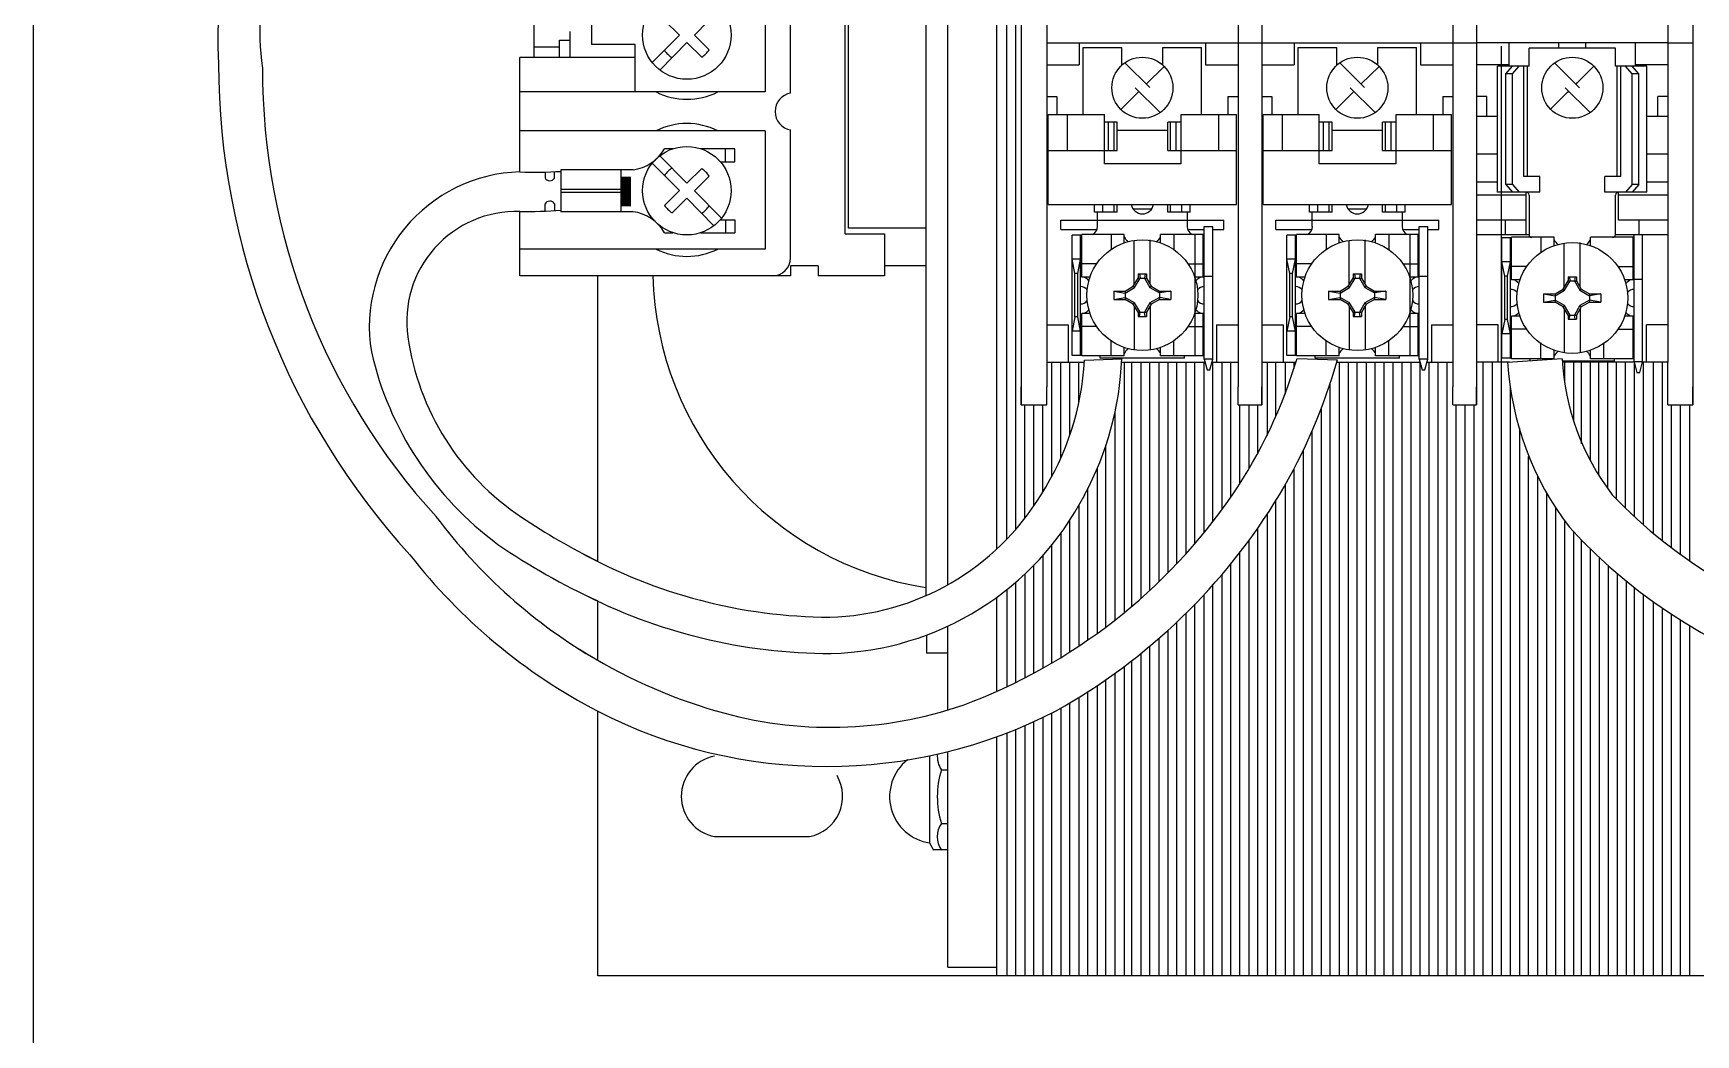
# Model space of a CAD drawing. Header units: inches. Extents: x -1220 to 2144, y -720 to 1656.
# Drawn here: x 596.7 to 743.3, y 1103.5 to 1191.8 of the extents above; entities that cross this region are included whole.
import ezdxf

# ---------------------------------------------------------------- set-up
doc = ezdxf.new("R2010")
doc.units = ezdxf.units.IN
doc.header["$LTSCALE"] = 12
doc.layers.add('PSYMS', color=7, linetype='Continuous')

# ---------------------------------------------------------------- blocks, each defined once
blk = doc.blocks.new('E0919202')
for p, q in [((0.7827, 0.7347), (0.7827, 6.407)), ((0.9527, 0.8585), (0.9527, 6.437)), ((0.9879, 0.8931), (0.9879, 6.437)), ((1.0191, 0.9273), (1.0191, 6.437)), ((0.7058, 5.3168), (0.7058, 0.6964)), ((1.0369, 4.4845), (1.0369, 1.3595)), ((1.0369, 4.4845), (1.0369, 1.3595)), ((1.8719, 4.4845), (1.8719, 1.3595)), ((1.8719, 4.4845), (1.8719, 1.3595)), ((2.6179, 4.4845), (2.6179, 1.3595)), ((3.3685, 4.4845), (3.3685, 1.3595)), ((3.3685, 4.4845), (3.3685, 1.3595)), ((1.7899, 4.3369), (1.7899, 1.422)), ((2.5359, 4.3369), (2.5359, 1.422)), ((3.2815, 4.3369), (3.2815, 1.507)), ((0.426, 1.952), (0.426, 3.862)), ((0.438, 1.972), (0.438, 3.842)), ((1.1259, 3.0209), (1.1259, 1.422)), ((0.149, 2.84), (0.149, 2.445)), ((0.237, 2.441), (0.237, 2.843)), ((-0.0029, 2.7381), (-0.097, 2.6427)), ((-0.653, 2.5648), (-0.653, 2.7088)), ((-0.528, 2.5648), (-0.528, 2.6547)), ((-0.453, 2.6098), (-0.453, 2.693)), ((-0.2008, 2.6933), (-0.149, 2.6423)), ((-0.5651, 2.601), (-0.653, 2.601)), ((-0.5651, 2.5648), (-0.5651, 2.6246)), ((-0.5651, 2.6246), (-0.528, 2.6246)), ((-0.303, 2.6098), (-0.453, 2.6098)), ((-0.303, 2.445), (-0.303, 2.6098)), ((-0.149, 2.6423), (-0.2431, 2.5469)), ((-0.1228, 2.6164), (-0.2168, 2.521)), ((-0.1228, 2.6164), (-0.0711, 2.5655)), ((-0.097, 2.6427), (-0.0452, 2.5917)), ((1.1259, 2.6157), (1.7899, 2.6157)), ((1.2389, 2.6157), (1.2389, 2.5395)), ((1.2528, 2.5994), (1.3871, 2.5994)), ((1.2528, 2.367), (1.2528, 2.5994)), ((1.3871, 2.5382), (1.3871, 2.5994)), ((1.5287, 2.5994), (1.6629, 2.5994)), ((1.5287, 2.5382), (1.5287, 2.5994)), ((1.6629, 2.367), (1.6629, 2.5994)), ((1.6769, 2.6157), (1.6769, 2.5395)), ((1.7899, 2.6157), (1.8719, 2.6157)), ((1.8719, 2.6157), (2.5359, 2.6157)), ((1.9849, 2.6157), (1.9849, 2.5395)), ((1.9988, 2.5994), (2.1331, 2.5994)), ((1.9988, 2.367), (1.9988, 2.5994)), ((2.1331, 2.5382), (2.1331, 2.5994)), ((2.2747, 2.5994), (2.4089, 2.5994)), ((2.2747, 2.5382), (2.2747, 2.5994)), ((2.4089, 2.367), (2.4089, 2.5994)), ((2.4229, 2.6157), (2.4229, 2.5395)), ((2.5359, 2.6157), (2.6179, 2.6157)), ((3.2819, 2.6158), (2.6179, 2.6158)), ((2.7048, -0.623), (2.7048, 2.6036)), ((2.7309, 2.5345), (2.7309, 2.6158)), ((3.0999, 2.597), (2.7999, 2.597)), ((2.7999, 2.5345), (2.7999, 2.597)), ((2.9029, 2.597), (2.9029, 2.6158)), ((2.9969, 2.597), (2.9969, 2.6158)), ((3.0999, 2.5345), (3.0999, 2.597)), ((3.1689, 2.5345), (3.1689, 2.6158)), ((3.2815, 2.6157), (3.3685, 2.6157)), ((-0.703, 2.1676), (-0.703, 2.5648)), ((-0.653, 2.5648), (-0.703, 2.5648)), ((-0.303, 2.5648), (-0.653, 2.5648)), ((1.1259, 2.5395), (1.2389, 2.5395)), ((1.4832, 2.46), (1.3969, 2.5463)), ((1.6769, 2.5395), (1.7899, 2.5395)), ((1.8719, 2.5395), (1.9849, 2.5395)), ((2.2292, 2.46), (2.1429, 2.5463)), ((2.4229, 2.5395), (2.5359, 2.5395)), ((2.7309, 2.5395), (2.6179, 2.5395)), ((2.8884, 2.5462), (2.9748, 2.4595)), ((3.2819, 2.5395), (3.1689, 2.5395)), ((1.5331, 2.5339), (1.4706, 2.4717)), ((2.2791, 2.5339), (2.2166, 2.4717)), ((2.6909, 2.097), (2.6909, 2.5345)), ((2.7999, 2.5345), (2.6909, 2.5345)), ((2.7194, 2.5074), (2.7421, 2.5345)), ((2.7194, 2.1241), (2.7194, 2.5074)), ((2.7421, 2.5074), (2.7194, 2.5074)), ((2.7421, 2.5074), (2.7655, 2.5345)), ((2.7421, 2.1241), (2.7421, 2.5074)), ((2.7817, 2.152), (2.7817, 2.5345)), ((2.7941, 2.152), (2.7941, 2.5345)), ((2.9621, 2.4724), (3.0246, 2.5346)), ((3.2089, 2.5345), (3.0999, 2.5345)), ((3.1058, 2.152), (3.1058, 2.5345)), ((3.1182, 2.152), (3.1182, 2.5345)), ((3.1578, 2.5074), (3.1343, 2.5345)), ((3.1804, 2.5074), (3.1578, 2.5345)), ((3.1578, 2.1241), (3.1578, 2.5074)), ((3.1804, 2.5074), (3.1578, 2.5074)), ((3.1804, 2.1241), (3.1804, 2.5074)), ((3.2089, 2.097), (3.2089, 2.5345)), ((-0.23, 2.445), (-0.703, 2.445)), ((-0.016, 2.445), (-0.23, 2.445)), ((0.149, 2.445), (-0.016, 2.445)), ((1.1259, 2.4295), (1.1609, 2.4295)), ((1.1609, 2.4295), (1.1609, 2.367)), ((1.4457, 2.4466), (1.3832, 2.3844)), ((1.5197, 2.3735), (1.4334, 2.4597)), ((1.7549, 2.4295), (1.7549, 2.367)), ((1.7549, 2.4295), (1.7899, 2.4295)), ((1.8719, 2.4295), (1.9069, 2.4295)), ((1.9069, 2.4295), (1.9069, 2.367)), ((2.1917, 2.4466), (2.1292, 2.3844)), ((2.2657, 2.3735), (2.1794, 2.4597)), ((2.5009, 2.4295), (2.5009, 2.367)), ((2.5009, 2.4295), (2.5359, 2.4295)), ((2.6529, 2.4295), (2.6179, 2.4295)), ((2.6529, 2.3595), (2.6529, 2.4295)), ((2.8747, 2.3851), (2.9372, 2.4473)), ((2.925, 2.4595), (3.0115, 2.3735)), ((2.9329, 2.4424), (2.9358, 2.4454)), ((2.9641, 2.4737), (2.967, 2.4766)), ((3.2469, 2.3595), (3.2469, 2.4295)), ((3.2819, 2.4295), (3.2469, 2.4295)), ((1.1307, 2.367), (1.326, 2.367)), ((1.1307, 2.0545), (1.1307, 2.367)), ((1.1966, 2.367), (1.1966, 2.242)), ((1.326, 2.1951), (1.326, 2.367)), ((1.5921, 2.1951), (1.5921, 2.367)), ((1.5921, 2.367), (1.785, 2.367)), ((1.7215, 2.367), (1.7215, 2.242)), ((1.785, 2.0545), (1.785, 2.367)), ((1.8767, 2.0545), (1.8767, 2.367)), ((1.8767, 2.367), (2.072, 2.367)), ((1.9426, 2.367), (1.9426, 2.242)), ((2.072, 2.1951), (2.072, 2.367)), ((2.3381, 2.367), (2.531, 2.367)), ((2.3381, 2.1951), (2.3381, 2.367)), ((2.4675, 2.367), (2.4675, 2.242)), ((2.531, 2.0545), (2.531, 2.367)), ((-0.23, 2.31), (-0.703, 2.31)), ((-0.016, 2.31), (-0.23, 2.31)), ((0.149, 2.31), (-0.016, 2.31)), ((0.149, 2.31), (0.149, 1.8995)), ((0.237, 1.8695), (0.237, 2.313)), ((1.37, 2.3398), (1.326, 2.3398)), ((1.3407, 2.242), (1.3407, 2.3398)), ((1.3602, 2.242), (1.3602, 2.3398)), ((1.37, 2.242), (1.37, 2.3398)), ((1.5458, 2.3117), (1.37, 2.3117)), ((1.5458, 2.242), (1.5458, 2.3398)), ((1.5921, 2.3398), (1.5458, 2.3398)), ((1.5555, 2.242), (1.5555, 2.3398)), ((1.575, 2.242), (1.575, 2.3398)), ((2.116, 2.3398), (2.072, 2.3398)), ((2.0867, 2.242), (2.0867, 2.3398)), ((2.1062, 2.242), (2.1062, 2.3398)), ((2.116, 2.242), (2.116, 2.3398)), ((2.2918, 2.3117), (2.116, 2.3117)), ((2.2918, 2.242), (2.2918, 2.3398)), ((2.3381, 2.3398), (2.2918, 2.3398)), ((2.3015, 2.242), (2.3015, 2.3398)), ((2.321, 2.242), (2.321, 2.3398)), ((2.6909, 2.3595), (2.6179, 2.3595)), ((3.2819, 2.3595), (3.2089, 2.3595)), ((-0.149, 2.1024), (-0.2431, 2.1978)), ((-0.1228, 2.1282), (-0.2168, 2.2237)), ((-0.1714, 2.2478), (-0.2007, 2.2478)), ((0.0439, 2.2478), (-0.0746, 2.2478)), ((-0.007, 2.2027), (0.0439, 2.2027)), ((0.011, 2.2027), (0.011, 2.2478)), ((0.0439, 2.2027), (0.0439, 2.2478)), ((1.1307, 2.242), (1.37, 2.242)), ((1.5921, 2.1951), (1.326, 2.1951)), ((1.5458, 2.242), (1.785, 2.242)), ((1.8767, 2.242), (2.116, 2.242)), ((2.3381, 2.1951), (2.072, 2.1951)), ((2.2918, 2.242), (2.531, 2.242)), ((2.6909, 2.2295), (2.6179, 2.2295)), ((3.2819, 2.2295), (3.2089, 2.2295)), ((-0.6151, 2.1671), (-0.6151, 2.1467)), ((-0.5827, 2.1459), (-0.5827, 2.1681)), ((-0.3099, 2.175), (-0.5599, 2.175)), ((-0.5599, 2.175), (-0.5599, 2.0294)), ((-0.3525, 2.1489), (-0.3173, 2.1489)), ((-0.3525, 2.1468), (-0.3173, 2.1468)), ((-0.3525, 2.1446), (-0.3173, 2.1446)), ((-0.3525, 2.1424), (-0.3173, 2.1424)), ((-0.3525, 2.1403), (-0.3173, 2.1403)), ((-0.3525, 2.1381), (-0.3173, 2.1381)), ((-0.3525, 2.1359), (-0.3173, 2.1359)), ((-0.3522, 2.175), (-0.3522, 2.0294)), ((-0.1228, 2.1282), (-0.0711, 2.1791)), ((-0.097, 2.102), (-0.0452, 2.1529)), ((2.8369, 2.152), (2.7817, 2.152)), ((2.8369, 2.097), (2.8369, 2.152)), ((3.0629, 2.097), (3.0629, 2.152)), ((3.1182, 2.152), (3.0629, 2.152)), ((-0.5599, 2.1072), (-0.3522, 2.1072)), ((-0.5599, 2.0972), (-0.3522, 2.0972)), ((-0.3525, 2.1337), (-0.3173, 2.1337)), ((-0.3525, 2.1316), (-0.3173, 2.1316)), ((-0.3525, 2.1294), (-0.3173, 2.1294)), ((-0.3525, 2.1272), (-0.3173, 2.1272)), ((-0.3525, 2.1251), (-0.3173, 2.1251)), ((-0.3525, 2.1229), (-0.3173, 2.1229)), ((-0.3525, 2.1207), (-0.3173, 2.1207)), ((-0.3525, 2.1185), (-0.3173, 2.1185)), ((-0.3525, 2.1164), (-0.3173, 2.1164)), ((-0.3525, 2.1142), (-0.3173, 2.1142)), ((-0.3525, 2.112), (-0.3173, 2.112)), ((-0.3525, 2.1098), (-0.3173, 2.1098)), ((-0.3525, 2.1077), (-0.3173, 2.1077)), ((-0.3525, 2.1055), (-0.3173, 2.1055)), ((-0.3525, 2.1033), (-0.3173, 2.1033)), ((-0.3525, 2.1012), (-0.3173, 2.1012)), ((-0.3525, 2.099), (-0.3173, 2.099)), ((-0.3525, 2.0968), (-0.3173, 2.0968)), ((-0.3525, 2.0946), (-0.3173, 2.0946)), ((-0.3525, 2.0925), (-0.3173, 2.0925)), ((-0.3525, 2.0903), (-0.3173, 2.0903)), ((-0.3525, 2.0881), (-0.3173, 2.0881)), ((-0.3525, 2.086), (-0.3173, 2.086)), ((-0.3525, 2.0838), (-0.3173, 2.0838)), ((-0.3525, 2.0816), (-0.3173, 2.0816)), ((-0.3525, 2.0794), (-0.3173, 2.0794)), ((-0.3525, 2.0773), (-0.3173, 2.0773)), ((-0.2008, 2.0514), (-0.149, 2.1024)), ((-0.0029, 2.0066), (-0.097, 2.102)), ((2.6909, 2.1315), (2.6179, 2.1315)), ((2.7899, 2.087), (2.6179, 2.087)), ((2.8369, 2.097), (2.6909, 2.097)), ((2.7421, 2.1241), (2.7194, 2.1241)), ((2.7194, 2.1241), (2.7421, 2.097)), ((2.7421, 2.1241), (2.7655, 2.097)), ((2.7899, 1.9495), (2.7899, 2.097)), ((2.7999, 2.087), (2.7999, 1.95)), ((3.2089, 2.097), (3.0629, 2.097)), ((3.0999, 1.95), (3.0999, 2.087)), ((3.1099, 1.9995), (3.1099, 2.097)), ((3.2819, 2.087), (3.1099, 2.087)), ((3.1578, 2.1241), (3.1343, 2.097)), ((3.1804, 2.1241), (3.1578, 2.1241)), ((3.1804, 2.1241), (3.1578, 2.097)), ((3.2819, 2.1315), (3.2089, 2.1315)), ((-0.703, 1.807), (-0.703, 2.0299)), ((-0.6151, 2.0317), (-0.6151, 2.0562)), ((-0.5827, 2.057), (-0.5827, 2.0333)), ((-0.3099, 2.0294), (-0.5599, 2.0294)), ((-0.3525, 2.0751), (-0.3173, 2.0751)), ((-0.3525, 2.0729), (-0.3173, 2.0729)), ((-0.3525, 2.0708), (-0.3173, 2.0708)), ((-0.3525, 2.0686), (-0.3173, 2.0686)), ((-0.3525, 2.0664), (-0.3173, 2.0664)), ((-0.3525, 2.0642), (-0.3173, 2.0642)), ((-0.3525, 2.0621), (-0.3173, 2.0621)), ((-0.3525, 2.0599), (-0.3173, 2.0599)), ((-0.3525, 2.0577), (-0.3173, 2.0577)), ((-0.3525, 2.0555), (-0.3173, 2.0555)), ((-0.3525, 2.0534), (-0.3173, 2.0534)), ((-0.3525, 2.0512), (-0.3173, 2.0512)), ((-0.1746, 2.0255), (-0.1232, 2.0761)), ((-0.0292, 1.9807), (-0.1232, 2.0761)), ((1.1307, 2.0545), (1.785, 2.0545)), ((1.2918, 2.0281), (1.2918, 2.0545)), ((1.37, 2.0281), (1.2918, 2.0281)), ((1.3016, 1.978), (1.3016, 2.0281)), ((1.3211, 2.0281), (1.3211, 2.0545)), ((1.3602, 2.0281), (1.3602, 2.0545)), ((1.37, 2.0281), (1.37, 2.0545)), ((1.4896, 2.0376), (1.4261, 2.0376)), ((1.5458, 2.0281), (1.5458, 2.0545)), ((1.6239, 2.0281), (1.5458, 2.0281)), ((1.5555, 2.0281), (1.5555, 2.0545)), ((1.5946, 2.0281), (1.5946, 2.0545)), ((1.6141, 1.978), (1.6141, 2.0281)), ((1.6239, 2.0281), (1.6239, 2.0545)), ((1.8767, 2.0545), (2.531, 2.0545)), ((2.0378, 2.0281), (2.0378, 2.0545)), ((2.116, 2.0281), (2.0378, 2.0281)), ((2.0476, 1.978), (2.0476, 2.0281)), ((2.0671, 2.0281), (2.0671, 2.0545)), ((2.1062, 2.0281), (2.1062, 2.0545)), ((2.116, 2.0281), (2.116, 2.0545)), ((2.2356, 2.0376), (2.1721, 2.0376)), ((2.2918, 2.0281), (2.2918, 2.0545)), ((2.3699, 2.0281), (2.2918, 2.0281)), ((2.3015, 2.0281), (2.3015, 2.0545)), ((2.3406, 2.0281), (2.3406, 2.0545)), ((2.3601, 1.978), (2.3601, 2.0281)), ((2.3699, 2.0281), (2.3699, 2.0545)), ((-0.007, 2.0017), (0.0439, 2.0017)), ((0.011, 2.0017), (0.011, 1.9565)), ((0.0439, 2.0017), (0.0439, 1.9565)), ((0.7058, 1.972), (0.438, 1.972)), ((1.1747, 2.0001), (1.7411, 2.0001)), ((1.1747, 1.968), (1.1747, 2.0001)), ((1.1747, 1.968), (1.3016, 1.968)), ((1.6141, 1.968), (1.6727, 1.968)), ((1.6727, 1.5175), (1.6727, 1.978)), ((1.6727, 1.978), (1.702, 1.978)), ((1.702, 1.5175), (1.702, 1.978)), ((1.702, 1.968), (1.7411, 1.968)), ((1.7411, 1.968), (1.7411, 2.0001)), ((1.9207, 2.0001), (2.4871, 2.0001)), ((1.9207, 1.968), (1.9207, 2.0001)), ((1.9207, 1.968), (2.0476, 1.968)), ((2.3601, 1.968), (2.4187, 1.968)), ((2.4187, 1.5175), (2.4187, 1.978)), ((2.4187, 1.978), (2.448, 1.978)), ((2.448, 1.5175), (2.448, 1.978)), ((2.448, 1.968), (2.4871, 1.968)), ((2.4871, 1.968), (2.4871, 2.0001)), ((2.7899, 1.9995), (2.6179, 1.9995)), ((2.7179, 1.9495), (2.7179, 1.9995)), ((3.2819, 1.9995), (3.1099, 1.9995)), ((3.1819, 1.9495), (3.1819, 1.9995)), ((-0.2007, 1.9565), (-0.1714, 1.9565)), ((-0.0746, 1.9565), (0.0439, 1.9565)), ((0.426, 1.952), (0.563, 1.952)), ((0.563, 1.952), (0.563, 1.807)), ((1.2137, 1.5305), (1.2137, 1.9481)), ((1.2473, 1.9481), (1.2137, 1.9481)), ((1.243, 1.5305), (1.243, 1.9481)), ((1.395, 1.9506), (1.2473, 1.9506)), ((1.2473, 1.8025), (1.2473, 1.9506)), ((1.3492, 1.9506), (1.3492, 1.8979)), ((1.395, 1.9212), (1.395, 1.9506)), ((1.4298, 1.7767), (1.4298, 1.9299)), ((1.4847, 1.7783), (1.4847, 1.9316)), ((1.669, 1.9506), (1.5213, 1.9506)), ((1.5213, 1.9212), (1.5213, 1.9506)), ((1.5671, 1.9506), (1.5671, 1.8979)), ((1.6404, 1.9495), (1.6404, 1.5286)), ((1.669, 1.8025), (1.669, 1.9506)), ((1.6727, 1.9481), (1.669, 1.9481)), ((1.9597, 1.5305), (1.9597, 1.9481)), ((1.9933, 1.9481), (1.9597, 1.9481)), ((1.989, 1.5305), (1.989, 1.9481)), ((1.9933, 1.8025), (1.9933, 1.9506)), ((2.141, 1.9506), (1.9933, 1.9506)), ((2.0952, 1.9506), (2.0952, 1.8979)), ((2.141, 1.9212), (2.141, 1.9506)), ((2.1758, 1.7767), (2.1758, 1.9299)), ((2.2307, 1.7783), (2.2307, 1.9316)), ((2.415, 1.9506), (2.2673, 1.9506)), ((2.2673, 1.9212), (2.2673, 1.9506)), ((2.3131, 1.9506), (2.3131, 1.8979)), ((2.3864, 1.9495), (2.3864, 1.5286)), ((2.415, 1.8025), (2.415, 1.9506)), ((2.4187, 1.9481), (2.415, 1.9481)), ((2.7999, 1.9495), (2.6179, 1.9495)), ((2.7058, 1.521), (2.7058, 1.9385)), ((2.7394, 1.9385), (2.7058, 1.9385)), ((2.7351, 1.521), (2.7351, 1.9385)), ((2.7394, 1.793), (2.7394, 1.941)), ((2.8871, 1.941), (2.7394, 1.941)), ((2.8413, 1.941), (2.8413, 1.8884)), ((2.8871, 1.9117), (2.8871, 1.941)), ((2.9218, 1.7671), (2.9218, 1.9204)), ((2.9768, 1.7688), (2.9768, 1.922)), ((3.0134, 1.9117), (3.0134, 1.941)), ((3.1611, 1.941), (3.0134, 1.941)), ((3.2819, 1.9495), (3.0999, 1.9495)), ((3.1611, 1.793), (3.1611, 1.941)), ((3.1648, 1.9385), (3.1611, 1.9385)), ((3.1648, 1.508), (3.1648, 1.9495)), ((3.1941, 1.508), (3.1941, 1.9495)), ((-0.23, 1.8995), (-0.703, 1.8995)), ((-0.016, 1.8995), (-0.23, 1.8995)), ((0.149, 1.8995), (-0.016, 1.8995)), ((1.2235, 1.8148), (1.2137, 1.8648)), ((1.243, 1.8648), (1.2137, 1.8648)), ((1.2333, 1.8148), (1.243, 1.8648)), ((1.2473, 1.8895), (1.243, 1.8895)), ((1.2473, 1.8795), (1.243, 1.8795)), ((1.2998, 1.8485), (1.2473, 1.8485)), ((1.6159, 1.8485), (1.6684, 1.8485)), ((1.6727, 1.8895), (1.669, 1.8895)), ((1.6727, 1.8795), (1.669, 1.8795)), ((1.9695, 1.8148), (1.9597, 1.8648)), ((1.989, 1.8648), (1.9597, 1.8648)), ((1.9793, 1.8148), (1.989, 1.8648)), ((1.9933, 1.8895), (1.989, 1.8895)), ((1.9933, 1.8795), (1.989, 1.8795)), ((2.0458, 1.8485), (1.9933, 1.8485)), ((2.3619, 1.8485), (2.4144, 1.8485)), ((2.4187, 1.8895), (2.415, 1.8895)), ((2.4187, 1.8795), (2.415, 1.8795)), ((2.7155, 1.8053), (2.7058, 1.8552)), ((2.7351, 1.8552), (2.7058, 1.8552)), ((2.7253, 1.8053), (2.7351, 1.8552)), ((2.7394, 1.88), (2.7351, 1.88)), ((2.7394, 1.87), (2.7351, 1.87)), ((3.1648, 1.88), (3.1611, 1.88)), ((3.1648, 1.87), (3.1611, 1.87)), ((-0.4323, 1.807), (-0.703, 1.807)), ((-0.3837, 1.807), (-0.4933, 1.807)), ((-0.4323, 0.8165), (-0.4323, 1.807)), ((-0.1502, 1.807), (-0.3837, 1.807)), ((0.0248, 1.807), (-0.1502, 1.807)), ((0.2089, 1.807), (0.0248, 1.807)), ((0.237, 1.807), (0.2089, 1.807)), ((0.237, 1.842), (0.237, 1.807)), ((0.333, 1.842), (0.237, 1.842)), ((0.333, 1.842), (0.333, 1.807)), ((0.563, 1.807), (0.333, 1.807)), ((0.7058, 1.842), (0.563, 1.842)), ((1.2235, 1.6648), (1.2235, 1.8148)), ((1.2333, 1.8148), (1.2235, 1.8148)), ((1.2333, 1.6648), (1.2333, 1.8148)), ((1.2473, 1.817), (1.243, 1.817)), ((1.2473, 1.8071), (1.243, 1.8071)), ((1.2766, 1.8025), (1.2473, 1.8025)), ((1.4261, 1.7706), (1.4432, 1.7992)), ((1.431, 1.7662), (1.4499, 1.7992)), ((1.4432, 1.8134), (1.4719, 1.8134)), ((1.4432, 1.8134), (1.4432, 1.7992)), ((1.4432, 1.7992), (1.4719, 1.7992)), ((1.4475, 1.8134), (1.4499, 1.7992)), ((1.4676, 1.8134), (1.4652, 1.7992)), ((1.4652, 1.7992), (1.4841, 1.7662)), ((1.4719, 1.8134), (1.4719, 1.7992)), ((1.4719, 1.7992), (1.4884, 1.7706)), ((1.669, 1.8025), (1.6397, 1.8025)), ((1.6727, 1.817), (1.669, 1.817)), ((1.6727, 1.8071), (1.669, 1.8071)), ((1.702, 1.804), (1.6727, 1.804)), ((1.9695, 1.6648), (1.9695, 1.8148)), ((1.9793, 1.8148), (1.9695, 1.8148)), ((1.9793, 1.6648), (1.9793, 1.8148)), ((1.9933, 1.817), (1.989, 1.817)), ((1.9933, 1.8071), (1.989, 1.8071)), ((2.0226, 1.8025), (1.9933, 1.8025)), ((2.1721, 1.7706), (2.1892, 1.7992)), ((2.177, 1.7662), (2.1959, 1.7992)), ((2.1892, 1.8134), (2.2179, 1.8134)), ((2.1892, 1.8134), (2.1892, 1.7992)), ((2.1892, 1.7992), (2.2179, 1.7992)), ((2.1935, 1.8134), (2.1959, 1.7992)), ((2.2136, 1.8134), (2.2112, 1.7992)), ((2.2112, 1.7992), (2.2301, 1.7662)), ((2.2179, 1.8134), (2.2179, 1.7992)), ((2.2179, 1.7992), (2.2344, 1.7706)), ((2.415, 1.8025), (2.3857, 1.8025)), ((2.4187, 1.817), (2.415, 1.817)), ((2.4187, 1.8071), (2.415, 1.8071)), ((2.448, 1.804), (2.4187, 1.804)), ((2.7155, 1.6552), (2.7155, 1.8053)), ((2.7253, 1.8053), (2.7155, 1.8053)), ((2.7253, 1.6552), (2.7253, 1.8053)), ((2.7394, 1.8075), (2.7351, 1.8075)), ((2.7394, 1.7975), (2.7351, 1.7975)), ((2.7918, 1.839), (2.7394, 1.839)), ((2.7686, 1.793), (2.7394, 1.793)), ((2.9182, 1.761), (2.9353, 1.7896)), ((2.9231, 1.7566), (2.942, 1.7896)), ((2.9353, 1.8038), (2.964, 1.8038)), ((2.9353, 1.8038), (2.9353, 1.7896)), ((2.9353, 1.7896), (2.964, 1.7896)), ((2.9395, 1.8038), (2.942, 1.7896)), ((2.9597, 1.8038), (2.9572, 1.7896)), ((2.9572, 1.7896), (2.9762, 1.7566)), ((2.964, 1.8038), (2.964, 1.7896)), ((2.964, 1.7896), (2.9804, 1.761)), ((3.108, 1.839), (3.1605, 1.839)), ((3.1611, 1.793), (3.1318, 1.793)), ((3.1648, 1.8075), (3.1611, 1.8075)), ((3.1648, 1.7975), (3.1611, 1.7975)), ((3.1941, 1.7945), (3.1648, 1.7945)), ((1.3584, 1.7541), (1.3584, 1.7251)), ((1.3584, 1.7541), (1.398, 1.7541)), ((1.3584, 1.7541), (1.398, 1.7471)), ((1.3584, 1.7251), (1.398, 1.7321)), ((1.398, 1.7541), (1.4261, 1.7706)), ((1.398, 1.7471), (1.431, 1.7662)), ((1.398, 1.7541), (1.398, 1.7251)), ((1.431, 1.7131), (1.398, 1.7321)), ((1.4261, 1.7706), (1.431, 1.7662)), ((1.4884, 1.7706), (1.4841, 1.7662)), ((1.4841, 1.7662), (1.5171, 1.7472)), ((1.5171, 1.7321), (1.4841, 1.7131)), ((1.4884, 1.7706), (1.5171, 1.7541)), ((1.5567, 1.7541), (1.5171, 1.7472)), ((1.5171, 1.7541), (1.5567, 1.7541)), ((1.5171, 1.7541), (1.5171, 1.7251)), ((1.5567, 1.7251), (1.5171, 1.7321)), ((1.5567, 1.7541), (1.5567, 1.7251)), ((2.1044, 1.7541), (2.1044, 1.7251)), ((2.1044, 1.7541), (2.144, 1.7541)), ((2.1044, 1.7541), (2.144, 1.7471)), ((2.1044, 1.7251), (2.144, 1.7321)), ((2.144, 1.7541), (2.1721, 1.7706)), ((2.144, 1.7471), (2.177, 1.7662)), ((2.144, 1.7541), (2.144, 1.7251)), ((2.177, 1.7131), (2.144, 1.7321)), ((2.1721, 1.7706), (2.177, 1.7662)), ((2.2344, 1.7706), (2.2301, 1.7662)), ((2.2301, 1.7662), (2.2631, 1.7472)), ((2.2631, 1.7321), (2.2301, 1.7131)), ((2.2344, 1.7706), (2.2631, 1.7541)), ((2.2631, 1.7541), (2.2631, 1.7251)), ((2.3027, 1.7541), (2.2631, 1.7472)), ((2.2631, 1.7541), (2.3027, 1.7541)), ((2.3027, 1.7251), (2.2631, 1.7321)), ((2.3027, 1.7541), (2.3027, 1.7251)), ((2.8504, 1.7446), (2.8901, 1.7375)), ((2.8504, 1.7446), (2.8901, 1.7446)), ((2.8504, 1.7446), (2.8504, 1.7156)), ((2.8901, 1.7446), (2.9182, 1.761)), ((2.8901, 1.7375), (2.9231, 1.7566)), ((2.8901, 1.7446), (2.8901, 1.7156)), ((2.9182, 1.761), (2.9231, 1.7566)), ((2.9804, 1.761), (2.9762, 1.7566)), ((2.9762, 1.7566), (3.0091, 1.7376)), ((2.9804, 1.761), (3.0091, 1.7446)), ((3.0488, 1.7446), (3.0091, 1.7376)), ((3.0091, 1.7446), (3.0488, 1.7446)), ((3.0091, 1.7446), (3.0091, 1.7156)), ((3.0488, 1.7446), (3.0488, 1.7156)), ((1.2473, 1.5286), (1.2473, 1.6765)), ((1.2766, 1.6765), (1.2473, 1.6765)), ((1.3584, 1.7251), (1.398, 1.7251)), ((1.4261, 1.7086), (1.398, 1.7251)), ((1.431, 1.7131), (1.4261, 1.7086)), ((1.4432, 1.6801), (1.4261, 1.7086)), ((1.4298, 1.7026), (1.4298, 1.5493)), ((1.4499, 1.6801), (1.431, 1.7131)), ((1.4432, 1.6801), (1.4719, 1.6801)), ((1.4432, 1.6801), (1.4432, 1.6658)), ((1.4475, 1.6658), (1.4499, 1.6801)), ((1.4841, 1.7131), (1.4652, 1.6801)), ((1.4676, 1.6658), (1.4652, 1.6801)), ((1.4884, 1.7086), (1.4719, 1.6801)), ((1.4719, 1.6801), (1.4719, 1.6658)), ((1.4841, 1.7131), (1.4884, 1.7086)), ((1.4847, 1.7026), (1.4847, 1.5493)), ((1.5171, 1.7251), (1.4884, 1.7086)), ((1.5171, 1.7251), (1.5567, 1.7251)), ((1.669, 1.6765), (1.6397, 1.6765)), ((1.669, 1.5286), (1.669, 1.6765)), ((1.9933, 1.5286), (1.9933, 1.6765)), ((2.0226, 1.6765), (1.9933, 1.6765)), ((2.1044, 1.7251), (2.144, 1.7251)), ((2.1721, 1.7086), (2.144, 1.7251)), ((2.177, 1.7131), (2.1721, 1.7086)), ((2.1892, 1.6801), (2.1721, 1.7086)), ((2.1758, 1.7026), (2.1758, 1.5493)), ((2.1959, 1.6801), (2.177, 1.7131)), ((2.1892, 1.6801), (2.2179, 1.6801)), ((2.1892, 1.6801), (2.1892, 1.6658)), ((2.1935, 1.6658), (2.1959, 1.6801)), ((2.2301, 1.7131), (2.2112, 1.6801)), ((2.2136, 1.6658), (2.2112, 1.6801)), ((2.2344, 1.7086), (2.2179, 1.6801)), ((2.2179, 1.6801), (2.2179, 1.6658)), ((2.2301, 1.7131), (2.2344, 1.7086)), ((2.2307, 1.7026), (2.2307, 1.5493)), ((2.2631, 1.7251), (2.2344, 1.7086)), ((2.2631, 1.7251), (2.3027, 1.7251)), ((2.415, 1.6765), (2.3857, 1.6765)), ((2.415, 1.5286), (2.415, 1.6765)), ((2.8504, 1.7156), (2.8901, 1.7226)), ((2.8504, 1.7156), (2.8901, 1.7156)), ((2.9231, 1.7035), (2.8901, 1.7226)), ((2.9182, 1.6991), (2.8901, 1.7156)), ((2.9231, 1.7035), (2.9182, 1.6991)), ((2.9353, 1.6705), (2.9182, 1.6991)), ((2.9218, 1.693), (2.9218, 1.5398)), ((2.942, 1.6705), (2.9231, 1.7035)), ((2.9762, 1.7035), (2.9572, 1.6705)), ((2.9804, 1.6991), (2.964, 1.6705)), ((3.0091, 1.7226), (2.9762, 1.7035)), ((2.9762, 1.7035), (2.9804, 1.6991)), ((2.9768, 1.693), (2.9768, 1.5398)), ((3.0091, 1.7156), (2.9804, 1.6991)), ((3.0488, 1.7156), (3.0091, 1.7226)), ((3.0091, 1.7156), (3.0488, 1.7156)), ((1.1259, 1.637), (1.2004, 1.637)), ((1.2004, 1.637), (1.2004, 1.507)), ((1.2235, 1.6648), (1.2137, 1.6148)), ((1.2333, 1.6648), (1.2235, 1.6648)), ((1.243, 1.6148), (1.2333, 1.6648)), ((1.2473, 1.6721), (1.243, 1.6721)), ((1.2473, 1.6621), (1.243, 1.6621)), ((1.2998, 1.6306), (1.2473, 1.6306)), ((1.4432, 1.6658), (1.4719, 1.6658)), ((1.6159, 1.6306), (1.6684, 1.6306)), ((1.6727, 1.6721), (1.669, 1.6721)), ((1.6727, 1.6621), (1.669, 1.6621)), ((1.7154, 1.637), (1.7154, 1.507)), ((1.7154, 1.637), (1.7899, 1.637)), ((1.8719, 1.637), (1.9464, 1.637)), ((1.9464, 1.637), (1.9464, 1.507)), ((1.9695, 1.6648), (1.9597, 1.6148)), ((1.9793, 1.6648), (1.9695, 1.6648)), ((1.989, 1.6148), (1.9793, 1.6648)), ((1.9933, 1.6721), (1.989, 1.6721)), ((1.9933, 1.6621), (1.989, 1.6621)), ((2.0458, 1.6306), (1.9933, 1.6306)), ((2.1892, 1.6658), (2.2179, 1.6658)), ((2.3619, 1.6306), (2.4144, 1.6306)), ((2.4187, 1.6721), (2.415, 1.6721)), ((2.4187, 1.6621), (2.415, 1.6621)), ((2.4614, 1.637), (2.4614, 1.507)), ((2.4614, 1.637), (2.5359, 1.637)), ((2.6924, 1.637), (2.6179, 1.637)), ((2.6924, 1.5071), (2.6924, 1.637)), ((2.7155, 1.6552), (2.7058, 1.6053)), ((2.7253, 1.6552), (2.7155, 1.6552)), ((2.7351, 1.6053), (2.7253, 1.6552)), ((2.7394, 1.6625), (2.7351, 1.6625)), ((2.7394, 1.6525), (2.7351, 1.6525)), ((2.7394, 1.519), (2.7394, 1.667)), ((2.7686, 1.667), (2.7394, 1.667)), ((2.7918, 1.6211), (2.7394, 1.6211)), ((2.9353, 1.6705), (2.964, 1.6705)), ((2.9353, 1.6705), (2.9353, 1.6563)), ((2.9353, 1.6563), (2.964, 1.6563)), ((2.9395, 1.6563), (2.942, 1.6705)), ((2.9597, 1.6563), (2.9572, 1.6705)), ((2.964, 1.6705), (2.964, 1.6563)), ((3.108, 1.6211), (3.1605, 1.6211)), ((3.1611, 1.667), (3.1318, 1.667)), ((3.1611, 1.519), (3.1611, 1.667)), ((3.1648, 1.6625), (3.1611, 1.6625)), ((3.1648, 1.6525), (3.1611, 1.6525)), ((3.2074, 1.5071), (3.2074, 1.637)), ((3.2819, 1.637), (3.2074, 1.637)), ((1.243, 1.6148), (1.2137, 1.6148)), ((1.2473, 1.5996), (1.243, 1.5996)), ((1.2473, 1.5895), (1.243, 1.5895)), ((1.3492, 1.5286), (1.3492, 1.5812)), ((1.395, 1.5286), (1.395, 1.5579)), ((1.5213, 1.5286), (1.5213, 1.5579)), ((1.5671, 1.5286), (1.5671, 1.5812)), ((1.6727, 1.5996), (1.669, 1.5996)), ((1.6727, 1.5895), (1.669, 1.5895)), ((1.989, 1.6148), (1.9597, 1.6148)), ((1.9933, 1.5996), (1.989, 1.5996)), ((1.9933, 1.5895), (1.989, 1.5895)), ((2.0952, 1.5286), (2.0952, 1.5812)), ((2.141, 1.5286), (2.141, 1.5579)), ((2.2673, 1.5286), (2.2673, 1.5579)), ((2.3131, 1.5286), (2.3131, 1.5812)), ((2.4187, 1.5996), (2.415, 1.5996)), ((2.4187, 1.5895), (2.415, 1.5895)), ((2.7351, 1.6053), (2.7058, 1.6053)), ((2.7394, 1.59), (2.7351, 1.59)), ((2.7394, 1.58), (2.7351, 1.58)), ((2.8413, 1.519), (2.8413, 1.5717)), ((3.0592, 1.519), (3.0592, 1.5717)), ((3.1648, 1.59), (3.1611, 1.59)), ((3.1648, 1.58), (3.1611, 1.58)), ((1.1259, 1.507), (1.2567, 1.507)), ((1.1441, 1.1114), (1.1441, 1.507)), ((1.1754, 1.1754), (1.1754, 1.507)), ((1.2066, 1.2551), (1.2066, 1.507)), ((1.2473, 1.5305), (1.2137, 1.5305)), ((1.2379, 1.3688), (1.2379, 1.507)), ((1.395, 1.5286), (1.2473, 1.5286)), ((1.2571, 1.514), (1.3865, 1.5184)), ((1.3114, 1.5205), (1.3114, 1.5305)), ((1.6043, 1.5205), (1.3114, 1.5205)), ((1.6043, 1.5205), (1.3114, 1.5205)), ((1.386, 1.507), (1.6755, 1.507)), ((1.3941, 1.507), (1.3941, 0.6371)), ((1.4216, 0.66), (1.4216, 1.507)), ((1.4529, 1.507), (1.4529, 0.6871)), ((1.4841, 0.7153), (1.4841, 1.507)), ((1.5154, 1.507), (1.5154, 0.7449)), ((1.669, 1.5286), (1.5213, 1.5286)), ((1.5466, 1.507), (1.5466, 0.7757)), ((1.5779, 0.808), (1.5779, 1.507)), ((1.6043, 1.5205), (1.6043, 1.5286)), ((1.6091, 1.507), (1.6091, 0.8419)), ((1.6404, 0.8773), (1.6404, 1.507)), ((1.6727, 1.5305), (1.669, 1.5305)), ((1.6716, 1.507), (1.6716, 0.9146)), ((1.702, 1.5175), (1.6727, 1.5175)), ((1.6727, 1.5175), (1.6825, 1.481)), ((1.6922, 1.481), (1.702, 1.5175)), ((1.6992, 1.507), (1.7899, 1.507)), ((1.7029, 0.9538), (1.7029, 1.507)), ((1.7341, 1.507), (1.7341, 0.9952)), ((1.7654, 1.039), (1.7654, 1.507)), ((1.8719, 1.507), (1.991, 1.507)), ((1.8904, 1.507), (1.8904, 1.2529)), ((1.9216, 1.3201), (1.9216, 1.507)), ((1.9529, 1.507), (1.9529, 1.3963)), ((1.9933, 1.5305), (1.9597, 1.5305)), ((1.9841, 1.4852), (1.9841, 1.507)), ((2.141, 1.5286), (1.9933, 1.5286)), ((1.9962, 1.5196), (2.1347, 1.5157)), ((2.0574, 1.5205), (2.0574, 1.5305)), ((2.3503, 1.5205), (2.0574, 1.5205)), ((2.3503, 1.5205), (2.0574, 1.5205)), ((2.1322, 1.507), (2.4215, 1.507)), ((2.1404, 1.507), (2.1404, -0.623)), ((2.1716, 1.507), (2.1716, -0.623)), ((2.2029, -0.623), (2.2029, 1.507)), ((2.2341, 1.507), (2.2341, -0.623)), ((2.2654, -0.623), (2.2654, 1.507)), ((2.415, 1.5286), (2.2673, 1.5286)), ((2.2966, -0.623), (2.2966, 1.507)), ((2.3279, -0.623), (2.3279, 1.507)), ((2.3503, 1.5205), (2.3503, 1.5305)), ((2.3591, -0.623), (2.3591, 1.507)), ((2.3904, -0.623), (2.3904, 1.507)), ((2.4187, 1.5305), (2.415, 1.5305)), ((2.448, 1.5175), (2.4187, 1.5175)), ((2.4187, 1.5175), (2.4285, 1.481)), ((2.4216, -0.623), (2.4216, 1.507)), ((2.4382, 1.481), (2.448, 1.5175)), ((2.4452, 1.507), (2.5359, 1.507)), ((2.4529, -0.623), (2.4529, 1.507)), ((2.4841, -0.623), (2.4841, 1.507)), ((2.5154, -0.623), (2.5154, 1.507)), ((2.7316, 1.507), (2.6179, 1.507)), ((2.6179, 1.507), (2.6179, 1.3595)), ((2.6404, -0.623), (2.6404, 1.507)), ((2.6735, -0.623), (2.6735, 1.507)), ((2.7394, 1.521), (2.7058, 1.521)), ((2.7256, 1.5066), (2.9144, 1.5196)), ((2.8871, 1.519), (2.7394, 1.519)), ((2.8034, 1.5119), (2.8034, 1.519)), ((2.8871, 1.519), (2.8871, 1.5484)), ((3.0964, 1.511), (2.9151, 1.511)), ((3.1651, 1.507), (2.9155, 1.507)), ((2.9235, 1.4433), (2.9235, 1.507)), ((2.9548, 1.3034), (2.9548, 1.507)), ((2.9815, 1.2239), (2.9815, 1.507)), ((3.0127, 1.1645), (3.0127, 1.507)), ((3.1435, 1.519), (3.0131, 1.519)), ((3.0134, 1.519), (3.0134, 1.5484)), ((3.0417, 1.1144), (3.0417, 1.507)), ((3.0729, 1.068), (3.0729, 1.507)), ((3.0964, 1.511), (3.0964, 1.519)), ((3.1032, 1.0319), (3.1032, 1.507)), ((3.1344, 1.0006), (3.1344, 1.507)), ((3.1611, 1.519), (3.1435, 1.519)), ((3.1648, 1.521), (3.1611, 1.521)), ((3.1941, 1.508), (3.1648, 1.508)), ((3.1648, 1.508), (3.1745, 1.4715)), ((3.166, 0.9705), (3.166, 1.5034)), ((3.1843, 1.4715), (3.1941, 1.508)), ((3.2819, 1.507), (3.1938, 1.507)), ((3.1973, 0.9422), (3.1973, 1.507)), ((3.2323, 0.9121), (3.2323, 1.507)), ((3.2635, 0.8865), (3.2635, 1.507)), ((3.2815, 1.3595), (3.2815, 1.507)), ((1.6825, 1.481), (1.6922, 1.481)), ((2.4285, 1.481), (2.4382, 1.481)), ((3.1745, 1.4715), (3.1843, 1.4715)), ((1.0369, 1.3595), (1.0369, 1.422)), ((1.1259, 1.3595), (1.1259, 1.422)), ((1.7899, 1.3595), (1.7899, 1.422)), ((1.8719, 1.3595), (1.8719, 1.422)), ((2.1091, -0.623), (2.1091, 1.432)), ((2.5359, 1.3595), (2.5359, 1.422)), ((2.6179, 1.3595), (2.6179, 1.422)), ((2.736, -0.623), (2.736, 1.4226)), ((3.2815, 1.3595), (3.2815, 1.422)), ((3.3685, 1.3595), (3.3685, 1.422)), ((1.0369, 1.3595), (1.1259, 1.3595)), ((1.0369, 1.3595), (1.1259, 1.3595)), ((1.0504, 0.9655), (1.0504, 1.3595)), ((1.0816, 1.0085), (1.0816, 1.3595)), ((1.1129, 1.0573), (1.1129, 1.3595)), ((1.3629, 0.6121), (1.3629, 1.3334)), ((1.7899, 1.3595), (1.8719, 1.3595)), ((1.7899, 1.3595), (1.8719, 1.3595)), ((1.7966, 1.0862), (1.7966, 1.3595)), ((1.8279, 1.3595), (1.8279, 1.1371)), ((1.8591, 1.1923), (1.8591, 1.3595)), ((2.0779, 1.3443), (2.0779, -0.623)), ((2.5359, 1.3595), (2.6179, 1.3595)), ((2.5359, 1.3595), (2.6179, 1.3595)), ((2.5466, -0.623), (2.5466, 1.3595)), ((2.5779, -0.623), (2.5779, 1.3595)), ((2.6091, -0.623), (2.6091, 1.3595)), ((3.2815, 1.3595), (3.3685, 1.3595)), ((3.2815, 1.3595), (3.3685, 1.3595)), ((3.2948, 0.8622), (3.2948, 1.3595)), ((3.326, 0.8389), (3.326, 1.3595)), ((3.3573, 0.8167), (3.3573, 1.3595)), ((2.7673, -0.623), (2.7673, 1.2776)), ((1.3316, 0.5881), (1.3316, 1.219)), ((2.0466, -0.623), (2.0466, 1.2678)), ((2.0154, 1.1994), (2.0154, -0.623)), ((2.7985, -0.623), (2.7985, 1.1793)), ((1.3004, 1.1363), (1.3004, 0.565)), ((1.9841, -0.623), (1.9841, 1.1372)), ((2.8298, -0.623), (2.8298, 1.1117)), ((1.2691, 0.5429), (1.2691, 1.0692)), ((1.9529, 1.0801), (1.9529, -0.623)), ((2.861, -0.623), (2.861, 1.0525)), ((1.2379, 1.0106), (1.2379, 0.5217)), ((1.9216, -0.623), (1.9216, 1.0273)), ((2.8923, -0.623), (2.8923, 1.0012)), ((1.2066, 0.5014), (1.2066, 0.9592)), ((1.8591, -0.623), (1.8591, 0.9321)), ((1.8904, 0.9783), (1.8904, -0.623)), ((2.9235, -0.623), (2.9235, 0.9557)), ((1.1441, 0.4632), (1.1441, 0.8731)), ((1.1754, 0.9138), (1.1754, 0.4819)), ((1.8279, 0.8884), (1.8279, -0.623)), ((2.9548, -0.623), (2.9548, 0.918)), ((2.9823, -0.623), (2.9823, 0.8893)), ((1.1129, 0.8363), (1.1129, 0.4452)), ((1.7966, -0.623), (1.7966, 0.8469)), ((3.0135, -0.623), (3.0135, 0.8581)), ((3.0448, -0.623), (3.0448, 0.8283)), ((1.0504, 0.772), (1.0504, 0.4116)), ((1.0816, 0.428), (1.0816, 0.8027)), ((1.7341, 0.7698), (1.7341, -0.623)), ((1.7654, -0.623), (1.7654, 0.8074)), ((3.076, -0.623), (3.076, 0.7998)), ((3.1073, -0.623), (3.1073, 0.7726)), ((0.9879, 0.7179), (0.9879, 0.3808)), ((1.0191, 0.3958), (1.0191, 0.7438)), ((1.6716, 0.6996), (1.6716, -0.623)), ((1.7029, -0.623), (1.7029, 0.7339)), ((3.1385, -0.623), (3.1385, 0.7465)), ((3.166, -0.623), (3.166, 0.7245)), ((3.1973, -0.623), (3.1973, 0.7005)), ((-0.4323, 0.4721), (-0.4323, 0.6786)), ((0.9527, 0.3646), (0.9527, 0.691)), ((1.6091, 0.6353), (1.6091, -0.623)), ((1.6404, -0.623), (1.6404, 0.6668)), ((3.2323, -0.623), (3.2323, 0.6748)), ((3.2635, -0.623), (3.2635, 0.6528)), ((0.7827, 0.2996), (0.7827, 0.5908)), ((1.5779, -0.623), (1.5779, 0.6052)), ((3.2948, -0.623), (3.2948, 0.6318)), ((3.326, -0.623), (3.326, 0.6117)), ((3.3573, -0.623), (3.3573, 0.5924)), ((0.7082, 0.5596), (0.7082, 0.4972)), ((1.4841, -0.623), (1.4841, 0.5216)), ((1.5154, 0.5484), (1.5154, -0.623)), ((1.5466, 0.5762), (1.5466, -0.623)), ((0.7827, 0.4972), (0.7082, 0.4972)), ((1.4216, -0.623), (1.4216, 0.4712)), ((1.4529, 0.4959), (1.4529, -0.623)), ((1.3316, -0.623), (1.3316, 0.4051)), ((1.3629, -0.623), (1.3629, 0.4272)), ((1.3941, 0.4502), (1.3941, -0.623)), ((1.2691, -0.623), (1.2691, 0.3634)), ((1.3004, 0.3838), (1.3004, -0.623)), ((-0.4323, -0.623), (-0.4323, 0.2955)), ((1.1441, -0.623), (1.1441, 0.2897)), ((1.1754, 0.3065), (1.1754, -0.623)), ((1.2066, -0.623), (1.2066, 0.3247)), ((1.2379, 0.3437), (1.2379, -0.623)), ((1.0191, -0.623), (1.0191, 0.2327)), ((1.0504, 0.2458), (1.0504, -0.623)), ((1.0816, -0.623), (1.0816, 0.2597)), ((1.1129, 0.2743), (1.1129, -0.623)), ((0.9527, -0.623), (0.9527, 0.2071)), ((0.9879, 0.2203), (0.9879, -0.623)), ((0.7188, 0.1407), (0.7188, -0.1617)), ((0.7827, -0.593), (0.7827, 0.1553)), ((0.7604, 0.0917), (0.7827, 0.0917)), ((0.7604, -0.0938), (0.7827, -0.0938)), ((-0.0268, -0.1398), (0.3022, -0.1398)), ((0.7188, -0.1617), (0.7332, -0.1866)), ((0.7827, -0.1855), (0.7332, -0.1855)), ((4.8377, -0.623), (-0.4323, -0.623)), ((0.7827, -0.593), (0.9527, -0.593))]:
    blk.add_line(p, q)
blk.add_lwpolyline([(0.7465, 0.1467, 0.178023), (0.7604, 0.0917, 0.154701), (0.7604, -0.0938, 0.309401), (0.7604, -0.1866, 0.309401)], format="xyb")
for centre, radius in [((-0.123, 2.6425), 0.1535), ((1.4579, 2.4595), 0.106), ((2.2039, 2.4595), 0.106), ((2.9499, 2.4595), 0.106), ((-0.123, 2.1022), 0.1535), ((1.4579, 1.7396), 0.1923), ((2.2039, 1.7396), 0.1923), ((2.9499, 1.73), 0.1923)]:
    blk.add_circle(centre, radius)
for centre, radius, start, end in [((-0.5923, 2.6192), 1.1591, 95.47886, 183.78766), ((-0.6331, 2.665), 0.9726, 94.11988, 188.09376), ((0.7919, 2.5519), 2.5407, 180.20784, 222.39994), ((-0.108, 2.6577), 0.1151, 216.22163, 234.63543), ((-0.139, 2.6585), 0.1151, 306.14475, 324.55856), ((0.71, 2.5256), 2.306, 179.93932, 222.37244), ((-0.123, 2.658), 0.2384, 243.32903, 296.67097), ((0.2482, 2.377), 0.065, 99.97101, 260.02899), ((-0.123, 2.097), 0.2384, 63.32903, 116.67097), ((-0.3281, 2.3207), 0.1468, 277.12502, 330.25512), ((-0.6867, 1.6295), 0.5384, 91.73363, 189.29043), ((-0.6499, 3.7538), 1.5871, 268.08166, 273.24905), ((-0.5987, 2.1554), 0.0186, 207.96894, 329.36766), ((-0.108, 2.0869), 0.1151, 125.36457, 143.77837), ((-0.139, 2.0862), 0.1151, 35.44144, 53.85525), ((2.7899, 2.087), 0.01, 0, 90), ((3.1099, 2.087), 0.01, 90, 180), ((-0.7147, 1.6497), 0.3804, 88.23781, 188.2438), ((-0.7006, 4.0838), 2.0539, 269.93362, 273.92807), ((-0.5987, 2.0475), 0.0186, 30.63234, 152.03106), ((-0.3281, 1.8837), 0.1468, 29.74488, 82.87498), ((-0.108, 2.1194), 0.1151, 216.24192, 234.65789), ((-0.139, 2.1163), 0.1151, 306.14475, 324.55856), ((1.4579, 2.061), 0.0391, 189.671, 350.329), ((2.2039, 2.061), 0.0391, 189.671, 350.329), ((1.2723, 1.978), 0.03, 293.54, 0), ((1.6434, 1.978), 0.03, 180, 246.46), ((2.0183, 1.978), 0.03, 293.54, 0), ((2.3894, 1.978), 0.03, 180, 246.46), ((1.4579, 1.9766), 0.072, 208.955, 225.622), ((1.4579, 1.9766), 0.072, 314.376, 331.045), ((2.2039, 1.9766), 0.072, 208.955, 225.622), ((2.2039, 1.9766), 0.072, 314.376, 331.045), ((2.8099, 1.95), 0.01, 180.00001, 270), ((2.9499, 1.967), 0.072, 208.9547, 225.6218), ((2.9499, 1.967), 0.072, 314.376, 331.045), ((3.0899, 1.95), 0.01, 270, 0), ((-0.123, 2.1125), 0.2384, 243.32903, 296.67097), ((0.1745, 1.8695), 0.0625, 270, 0), ((0.8808, 1.833), 1.1218, 181.32698, 261.0258), ((1.221, 1.7396), 0.072, 44.379, 61.0451), ((1.6953, 1.7396), 0.072, 118.955, 135.622), ((1.967, 1.7396), 0.072, 44.379, 61.0451), ((2.4413, 1.7396), 0.072, 118.955, 135.622), ((2.7131, 1.73), 0.072, 44.379, 61.045), ((3.1873, 1.73), 0.072, 118.955, 135.622), ((1.243, 1.7393), 0.03, 38.5083, 90), ((1.6727, 1.7393), 0.03, 90, 141.502), ((1.989, 1.7393), 0.03, 38.5083, 90), ((2.4187, 1.7393), 0.03, 90, 141.502), ((2.7351, 1.7298), 0.03, 38.508, 90), ((3.1648, 1.7298), 0.03, 90, 141.502), ((1.243, 1.7393), 0.03, 270, 321.574), ((1.221, 1.7396), 0.072, 298.955, 315.621), ((1.6953, 1.7396), 0.072, 224.379, 241.045), ((1.6727, 1.7393), 0.03, 218.426, 270), ((1.989, 1.7393), 0.03, 270, 321.574), ((1.967, 1.7396), 0.072, 298.955, 315.621), ((2.4413, 1.7396), 0.072, 224.379, 241.045), ((2.4187, 1.7393), 0.03, 218.426, 270), ((2.7351, 1.7298), 0.03, 270, 321.574), ((2.7131, 1.73), 0.072, 298.955, 315.621), ((3.1873, 1.73), 0.072, 224.3787, 241.045), ((3.1648, 1.7298), 0.03, 218.4265, 270), ((-0.2006, 1.7193), 0.8992, 187.93364, 236.52093), ((-0.0964, 1.802), 1.1513, 193.02161, 233.6594), ((0.2903, 1.5682), 0.9684, 327.43554, 356.79196), ((0.2951, 1.5636), 1.0923, 331.7769, 357.6325), ((1.4579, 1.5025), 0.072, 134.38, 151.045), ((1.4579, 1.5025), 0.072, 28.9545, 45.6221), ((0.3501, 2.0095), 1.7161, 325.88468, 343.40588), ((0.2654, 2.04), 1.9415, 329.23827, 344.33402), ((2.2039, 1.5025), 0.072, 134.38, 151.045), ((2.2039, 1.5025), 0.072, 28.9545, 45.6221), ((3.7712, 1.5713), 1.0476, 183.5411, 217.37904), ((2.9499, 1.493), 0.072, 134.38, 151.045), ((3.7552, 1.5612), 0.8419, 182.87561, 217.64695), ((2.9499, 1.493), 0.072, 28.955, 45.622), ((0.3504, 1.5066), 0.8848, 271.44602, 328.7024), ((0.3538, 1.5124), 1.0166, 271.32443, 332.75252), ((0.1504, 2.1582), 1.9649, 290.40555, 325.56022), ((0.132, 2.1335), 2.1039, 299.20169, 328.90804), ((4.3489, 2.245), 1.7387, 223.54928, 286.32863), ((0.4977, 2.0828), 1.8599, 216.69074, 239.99649), ((0.5115, 2.7544), 2.1555, 235.9115, 244.03358), ((4.3382, 2.2165), 1.8974, 222.47509, 285.26296), ((0.5108, 2.7489), 2.275, 235.47564, 245.50958), ((0.4894, 2.065), 1.9951, 217.92649, 242.48533), ((0.3787, 2.4228), 1.8007, 240.93496, 269.81087), ((0.3756, 2.3883), 1.8922, 242.56785, 270.05034), ((0.4977, 2.0828), 1.8599, 237.70018, 253.77576), ((0.3617, 1.8416), 1.738, 242.8175, 297.28673), ((0.376, 1.6484), 1.4088, 253.59337, 289.03587), ((0, 0), 0.1423, 100.86383, 259.13617), ((0.7431, -0.001), 0.1625, 128.37918, 261.42134), ((0.2754, 0), 0.1423, 280.86383, 30.37082)]:
    blk.add_arc(centre, radius, start, end)

msp = doc.modelspace()

# ---------------------------------------------------------------- linework, layer by layer
at = {"layer": 'PSYMS'}
msp.add_lwpolyline([(847.17, 1394.9), (596.71, 1394.9), (596.71, 1009.94), (847.17, 1009.94)], close=True, dxfattribs=at)

# ---------------------------------------------------------------- block references
at = {"layer": 'PSYMS', "xscale": 25.39999999999964, "yscale": 25.39999999999964, "zscale": 25.39999999999964}
msp.add_blockref('E0919202', (657.45, 1124.48), dxfattribs=at)

doc.saveas('drawing.dxf')
